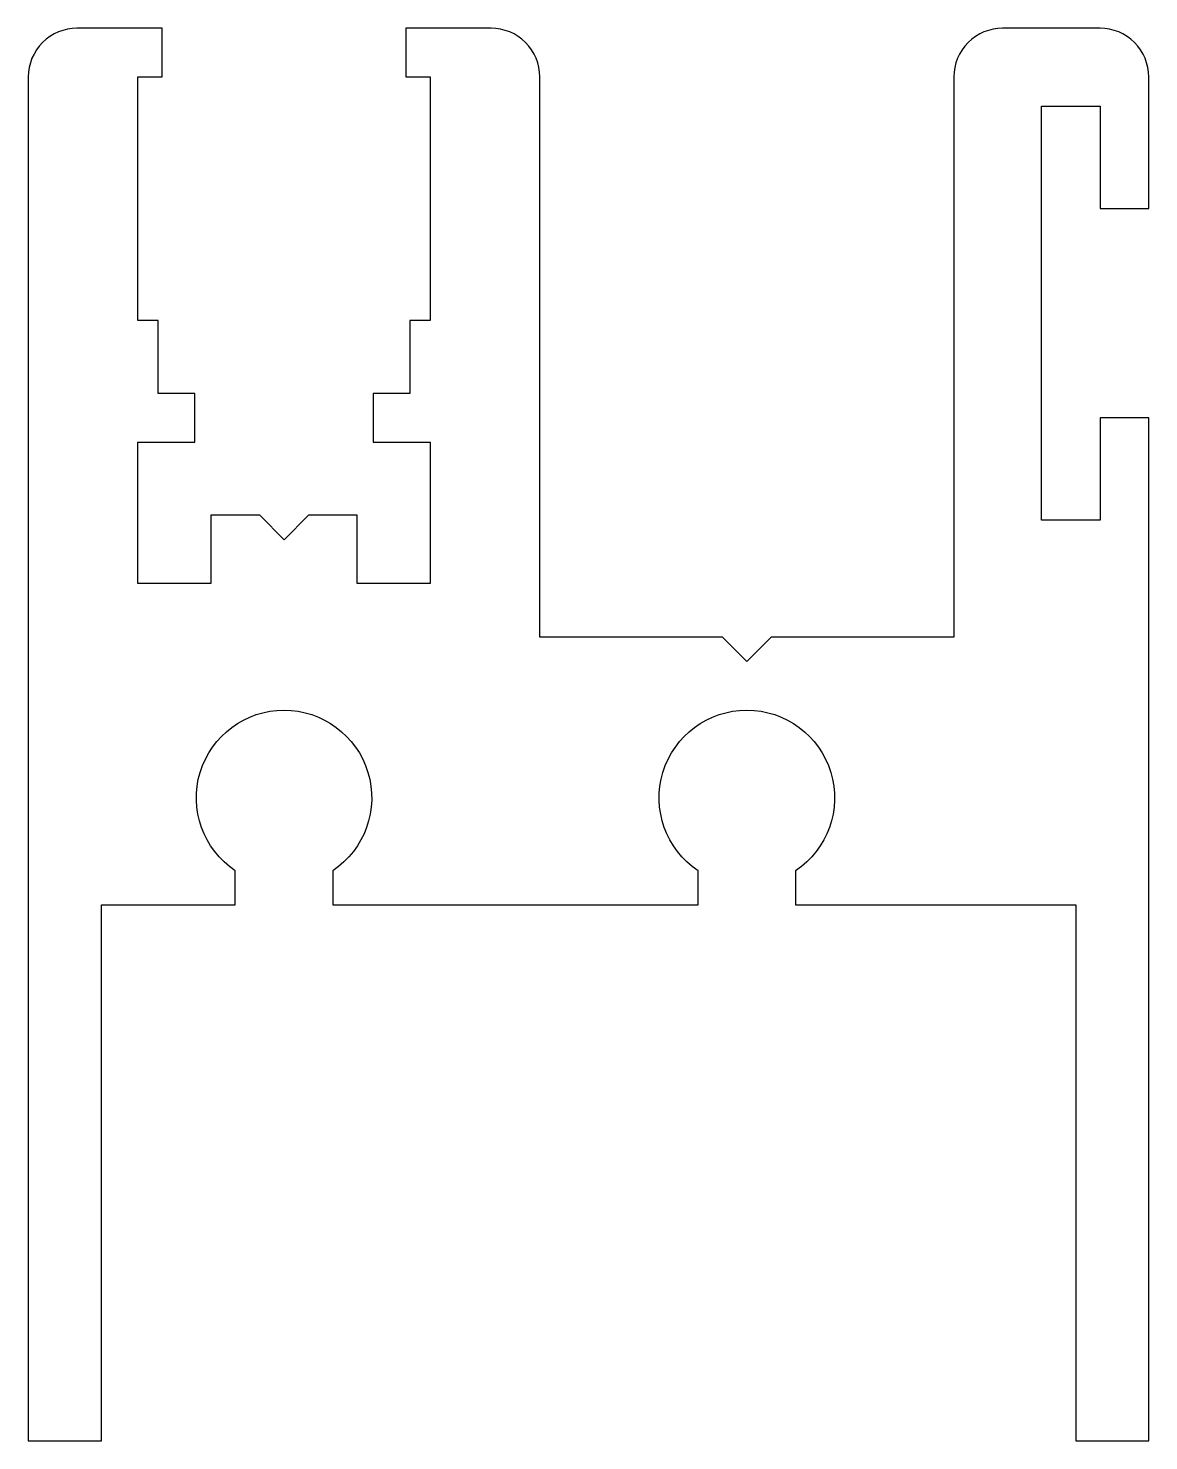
# Model space of a CAD drawing. Extents: x 168.2 to 191.2, y 209.8 to 238.8.
import ezdxf

# ---------------------------------------------------------------- set-up
doc = ezdxf.new("R2010")
doc.units = 0
doc.layers.get('0').update_dxf_attribs({"linetype": 'CONTINUOUS'})

msp = doc.modelspace()

# ---------------------------------------------------------------- linework, layer by layer
msp.add_lwpolyline([(172.949, 228.786), (171.949, 228.786), (171.949, 227.386), (170.449, 227.386), (170.449, 230.286), (171.619, 230.286), (171.619, 231.286), (170.864, 231.286), (170.864, 232.786), (170.449, 232.786), (170.449, 237.786), (170.949, 237.786), (170.949, 238.786), (169.199, 238.786, 0.414214), (168.199, 237.786), (168.199, 209.786), (169.699, 209.786), (169.699, 220.786), (172.449, 220.786), (172.449, 221.49, -3.296663), (174.449, 221.49), (174.449, 220.786), (181.949, 220.786), (181.949, 221.49, -3.296663), (183.949, 221.49), (183.949, 220.786), (189.699, 220.786), (189.699, 209.786), (191.199, 209.786), (191.199, 230.786), (190.199, 230.786), (190.199, 228.686), (188.999, 228.686), (188.999, 237.186), (190.199, 237.186), (190.199, 235.086), (191.199, 235.086), (191.199, 237.786, 0.414214), (190.199, 238.786), (188.199, 238.786, 0.414214), (187.199, 237.786), (187.199, 226.286), (183.449, 226.286), (182.949, 225.786), (182.449, 226.286), (178.699, 226.286), (178.699, 237.786, 0.414214), (177.699, 238.786), (175.949, 238.786), (175.949, 237.786), (176.449, 237.786), (176.449, 232.786), (176.034, 232.786), (176.034, 231.286), (175.279, 231.286), (175.279, 230.286), (176.449, 230.286), (176.449, 227.386), (174.949, 227.386), (174.949, 228.786), (173.949, 228.786), (173.449, 228.286)], format="xyb", close=True)

doc.saveas('drawing.dxf')
